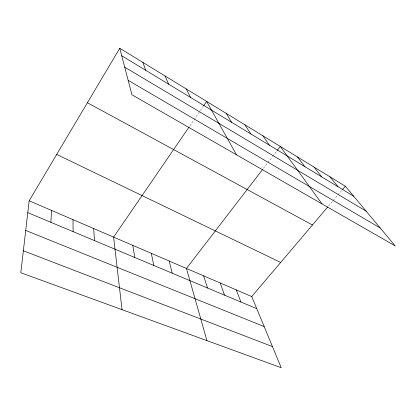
<?xml version="1.0" encoding="UTF-8"?>
<svg xmlns="http://www.w3.org/2000/svg" width="416" height="416" viewBox="0 0 416 416"><rect width="100%" height="100%" fill="white"/><g stroke="black" fill="none" stroke-linecap="round" stroke-linejoin="round"><path stroke-width="0.31" stroke-dasharray="2.08 1.56" d="M189.81 125.944L193.83 120.073M194.199 119.538L203.341 106.2M263.437 168.371L267.358 163.275M267.753 162.765L272.459 156.645M272.849 156.135L276.77 151.039M328.619 205.93L332.795 201.001M333.216 200.512L337.392 195.582M337.813 195.094L341.988 190.164"/><path stroke-width="0.62" d="M50.908 222.326L51.506 210.402M29.162 200.788L20.8 272.735L281.216 367.728L251.748 296.546L29.162 200.788L119.756 48.272L345.332 186.222L395.2 245.918L131.95 94.775L119.756 48.272M189.088 126.994L113.599 237.115L122.034 309.66M203.705 105.669L206.632 101.4L236.491 154.799M262.662 169.38L186.451 268.455L206.944 340.636M277.16 150.53L280.301 146.453L321.994 203.887M251.748 296.546L327.787 206.908M342.41 189.675L345.332 186.222M23.353 250.78L272.47 346.601M25.714 230.448L264.181 326.581M27.789 212.628L256.76 308.651M56.706 154.424L280.686 262.434M87.407 102.731L312.437 224.999M128.159 80.319L380.229 227.999M124.706 67.142L366.174 211.177M121.722 55.754L353.699 196.238M329.976 176.831L338.031 186.748M314.044 167.086L321.75 176.888M297.492 156.967L304.824 166.639M262.954 135.845L269.422 145.205M244.92 124.816L250.91 133.988M226.164 113.344L231.624 122.309M186.285 88.956L190.533 97.427M165.058 75.977L168.615 84.152M236.246 289.874L240.911 302.006M142.906 62.426L145.699 70.273M220.215 282.979L224.505 295.126M203.627 275.844L207.511 287.997M169.192 261.03L172.188 273.182M151.32 253.339L153.826 265.481M132.798 245.372L134.779 257.494M93.678 228.545L94.468 240.588M72.998 219.643L73.117 231.639"/></g></svg>
